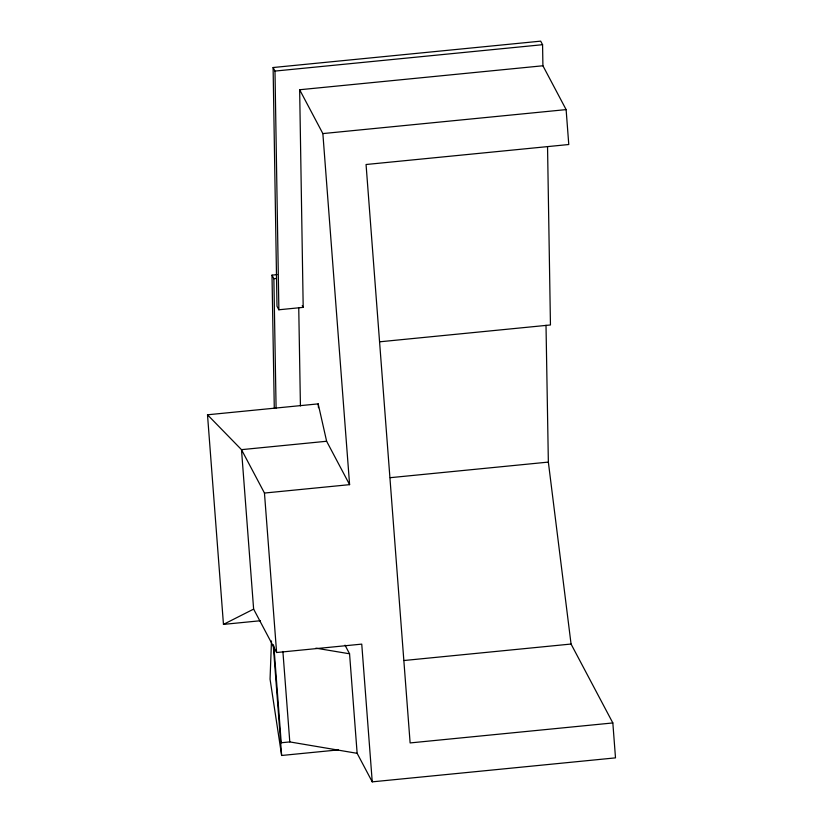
<?xml version="1.0" encoding="UTF-8"?>
<svg xmlns="http://www.w3.org/2000/svg" width="823" height="823" viewBox="0 0 823 823"><rect width="100%" height="100%" fill="white"/><g stroke="black" fill="none" stroke-linecap="round" stroke-linejoin="round"><path stroke-width="1.23" d="M271.477 640.963L270.057 679.14L281.641 755.483L338.438 749.887M207.499 414.792L223.465 624.39L253.628 609.113L241.489 449.656L207.499 414.792L318.182 403.877L326.628 441.262L349.6 484.654L264.461 493.049L241.489 449.656L326.628 441.262M542.913 65.768L299.654 89.748L303.193 307.37L278.874 309.777L276.991 306.228L273.102 67.527L540.69 41.15L542.573 44.699L542.913 65.768L566.121 109.603L568.775 144.519L366.06 164.507L410.121 742.932L612.837 722.944L615.501 757.87L372.243 781.85L357.141 753.323L349.559 653.791L345.012 645.15M273.102 67.527L274.985 71.076L542.573 44.699M299.654 89.748L322.863 133.583L566.121 109.603M274.285 408.362L272.001 275.139L277.094 274.635M272.001 275.139L273.874 278.688L276.425 278.431M379.609 341.812L550.453 324.972L547.542 146.689M390.267 477.679L548.355 462.094L546.009 325.25M223.465 624.39L260.366 620.748M253.628 609.113L276.61 652.516L361.75 644.121L372.243 781.85M404.042 660.509L571.059 644.039L612.837 722.944M280.571 741.533L281.229 742.758L289.789 741.914L357.141 753.323M315.888 648.164L349.559 653.791M302.257 305.6L303.193 307.37M548.355 462.094L571.059 644.039M322.863 133.583L349.6 484.654M318.182 403.877L318.48 407.714M282.896 651.456L289.789 741.914M264.461 493.049L276.61 652.516M273.853 645.921L281.229 742.758M273.195 644.584L281.641 755.483M298.739 307.607L300.426 405.924M273.874 278.688L276.096 408.074M274.985 71.076L278.874 309.777"/></g></svg>
